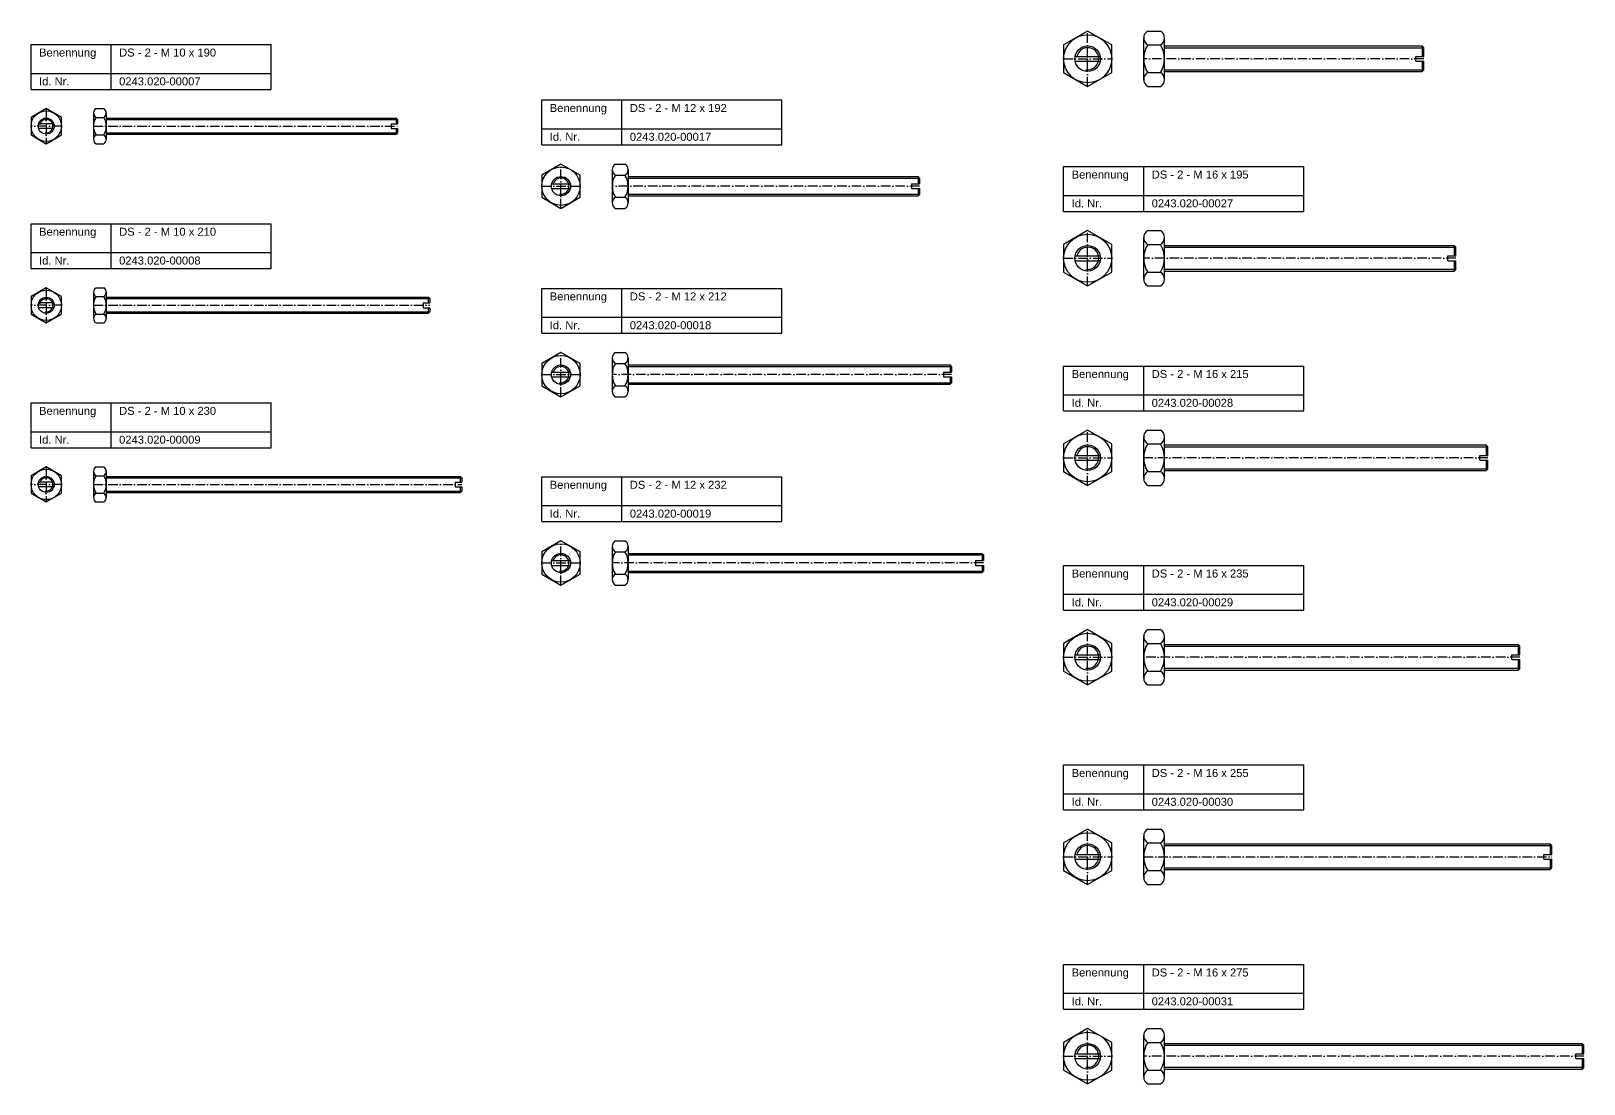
# Model space of a CAD drawing. Header units: millimetres. Extents: x 77 to 1863, y 1386 to 2936.
# Drawn here: x 77 to 1047, y 1615 to 2273 of the extents above; entities that cross this region are included whole.
import ezdxf

# ---------------------------------------------------------------- set-up
doc = ezdxf.new("R2010")
doc.units = ezdxf.units.MM
doc.header["$LTSCALE"] = 0.5
doc.linetypes.add('achse', pattern=[18, 12, -3, 0, -3])
doc.layers.add('HALFEN', color=2, linetype='CONTINUOUS')
doc.styles.add('ARIAL50', font='ARIAL.TTF', dxfattribs={"height": 5})

msp = doc.modelspace()

# ---------------------------------------------------------------- linework, layer by layer
at = {"layer": 'HALFEN', "color": 1, "linetype": 'achse'}
for p, q in [((737.25, 2238.4), (737.25, 2273.04)), ((722.25, 2255.72), (752.25, 2255.72)), ((947.25, 2255.72), (772.25, 2255.72)), ((86.75, 2224.61), (86.75, 2202.67)), ((96.25, 2213.64), (77.25, 2213.64)), ((116.25, 2213.64), (306.25, 2213.64)), ((408.25, 2162.26), (408.25, 2189.97)), ((396.25, 2176.12), (420.25, 2176.12)), ((632.25, 2176.12), (440.25, 2176.12)), ((737.25, 2113.76), (737.25, 2148.4)), ((722.25, 2131.08), (752.25, 2131.08)), ((967.25, 2131.08), (772.25, 2131.08)), ((86.75, 2112.67), (86.75, 2090.74)), ((96.25, 2101.71), (77.25, 2101.71)), ((116.25, 2101.71), (326.25, 2101.71)), ((408.25, 2044.55), (408.25, 2072.26)), ((396.25, 2058.4), (420.25, 2058.4)), ((652.25, 2058.4), (440.25, 2058.4)), ((737.25, 1989.12), (737.25, 2023.76)), ((86.75, 2000.74), (86.75, 1978.8)), ((722.25, 2006.44), (752.25, 2006.44)), ((987.25, 2006.44), (772.25, 2006.44)), ((96.25, 1989.77), (77.25, 1989.77)), ((116.25, 1989.77), (346.25, 1989.77)), ((408.25, 1926.83), (408.25, 1954.55)), ((396.25, 1940.69), (420.25, 1940.69)), ((672.25, 1940.69), (440.25, 1940.69)), ((737.25, 1864.48), (737.25, 1899.12)), ((722.25, 1881.8), (752.25, 1881.8)), ((1007.25, 1881.8), (772.25, 1881.8)), ((737.25, 1739.84), (737.25, 1774.48)), ((722.25, 1757.16), (752.25, 1757.16)), ((772.25, 1757.16), (1027.25, 1757.16)), ((737.25, 1615.2), (737.25, 1649.84)), ((722.25, 1632.52), (752.25, 1632.52)), ((1047.25, 1632.52), (772.25, 1632.52))]:
    msp.add_line(p, q, dxfattribs=at)
at = {"layer": 'HALFEN'}
for p, q in [((774.75, 2273.04), (782.75, 2273.04)), ((77.25, 2264.61), (227.25, 2264.61)), ((77.25, 2236.61), (77.25, 2264.61)), ((127.25, 2236.61), (127.25, 2264.61)), ((227.25, 2236.61), (227.25, 2264.61)), ((772.25, 2242.73), (772.25, 2268.71)), ((774.75, 2264.38), (782.75, 2264.38)), ((785.25, 2242.73), (785.25, 2268.71)), ((785.25, 2263.72), (946.17, 2263.72)), ((785.25, 2262.64), (947.25, 2262.64)), ((947.25, 2262.64), (946.17, 2263.72)), ((946.17, 2263.72), (946.17, 2257.22)), ((947.25, 2257.22), (947.25, 2262.64)), ((729.39, 2257.22), (745.11, 2257.22)), ((729.39, 2254.22), (745.11, 2254.22)), ((942.25, 2257.22), (947.25, 2257.22)), ((942.25, 2254.22), (942.25, 2257.22)), ((942.25, 2254.22), (947.25, 2254.22)), ((946.17, 2254.22), (946.17, 2247.72)), ((947.25, 2248.81), (947.25, 2254.22)), ((77.25, 2246.61), (227.25, 2246.61)), ((774.75, 2247.06), (782.75, 2247.06)), ((785.25, 2248.81), (947.25, 2248.81)), ((785.25, 2247.72), (946.17, 2247.72)), ((947.25, 2248.81), (946.17, 2247.72)), ((77.25, 2236.61), (227.25, 2236.61)), ((774.75, 2238.4), (782.75, 2238.4)), ((86.75, 2224.61), (77.25, 2219.13)), ((96.25, 2219.13), (86.75, 2224.61)), ((116.25, 2221.87), (116.25, 2205.42)), ((117.83, 2224.61), (122.67, 2224.61)), ((124.25, 2221.87), (124.25, 2205.42)), ((396.25, 2229.97), (546.25, 2229.97)), ((396.25, 2201.97), (396.25, 2229.97)), ((446.25, 2201.97), (446.25, 2229.97)), ((546.25, 2201.97), (546.25, 2229.97)), ((77.25, 2219.13), (77.25, 2208.16)), ((91.52, 2215.14), (81.98, 2215.14)), ((91.52, 2212.14), (81.98, 2212.14)), ((96.25, 2208.16), (96.25, 2219.13)), ((117.83, 2219.13), (122.67, 2219.13)), ((124.25, 2218.64), (305.44, 2218.64)), ((124.25, 2217.83), (306.25, 2217.83)), ((302.25, 2215.14), (306.25, 2215.14)), ((302.25, 2215.14), (302.25, 2212.14)), ((302.25, 2212.14), (306.25, 2212.14)), ((305.44, 2215.14), (305.44, 2218.64)), ((306.25, 2217.83), (305.44, 2218.64)), ((305.44, 2208.64), (305.44, 2212.14)), ((306.25, 2217.83), (306.25, 2215.14)), ((306.25, 2212.14), (306.25, 2209.46)), ((396.25, 2211.97), (546.25, 2211.97)), ((77.25, 2208.16), (86.75, 2202.67)), ((86.75, 2202.67), (96.25, 2208.16)), ((117.83, 2208.16), (122.67, 2208.16)), ((117.83, 2202.67), (122.67, 2202.67)), ((124.25, 2209.46), (306.25, 2209.46)), ((124.25, 2208.64), (305.44, 2208.64)), ((306.25, 2209.46), (305.44, 2208.64)), ((396.25, 2201.97), (546.25, 2201.97)), ((440.25, 2186.51), (440.25, 2165.72)), ((442.25, 2189.97), (448.25, 2189.97)), ((442.25, 2183.04), (448.25, 2183.04)), ((450.25, 2186.51), (450.25, 2165.72)), ((722.25, 2188.4), (872.25, 2188.4)), ((722.25, 2160.4), (722.25, 2188.4)), ((772.25, 2160.4), (772.25, 2188.4)), ((872.25, 2160.4), (872.25, 2188.4)), ((402.44, 2177.62), (414.06, 2177.62)), ((402.44, 2174.62), (414.06, 2174.62)), ((450.25, 2182.12), (631.3, 2182.12)), ((450.25, 2181.17), (632.25, 2181.17)), ((627.25, 2177.62), (627.25, 2174.62)), ((627.25, 2177.62), (632.25, 2177.62)), ((627.25, 2174.62), (632.25, 2174.62)), ((632.25, 2181.17), (631.3, 2182.12)), ((631.3, 2182.12), (631.3, 2177.62)), ((631.3, 2174.62), (631.3, 2170.12)), ((632.25, 2181.17), (632.25, 2177.62)), ((632.25, 2174.62), (632.25, 2171.06)), ((442.25, 2169.19), (448.25, 2169.19)), ((450.25, 2171.06), (632.25, 2171.06)), ((450.25, 2170.12), (631.3, 2170.12)), ((632.25, 2171.06), (631.3, 2170.12)), ((722.25, 2170.4), (872.25, 2170.4)), ((442.25, 2162.26), (448.25, 2162.26)), ((722.25, 2160.4), (872.25, 2160.4)), ((77.25, 2152.67), (227.25, 2152.67)), ((77.25, 2124.67), (77.25, 2152.67)), ((127.25, 2124.67), (127.25, 2152.67)), ((227.25, 2124.67), (227.25, 2152.67)), ((772.25, 2118.09), (772.25, 2144.07)), ((774.75, 2148.4), (782.75, 2148.4)), ((785.25, 2118.09), (785.25, 2144.07)), ((77.25, 2134.67), (227.25, 2134.67)), ((774.75, 2139.74), (782.75, 2139.74)), ((785.25, 2139.08), (966.17, 2139.08)), ((785.25, 2138), (967.25, 2138)), ((967.25, 2138), (966.17, 2139.08)), ((966.17, 2139.08), (966.17, 2132.58)), ((967.25, 2132.58), (967.25, 2138)), ((77.25, 2124.67), (227.25, 2124.67)), ((729.39, 2132.58), (745.11, 2132.58)), ((729.39, 2129.58), (745.11, 2129.58)), ((962.25, 2132.58), (967.25, 2132.58)), ((962.25, 2129.58), (962.25, 2132.58)), ((962.25, 2129.58), (967.25, 2129.58)), ((966.17, 2129.58), (966.17, 2123.08)), ((967.25, 2124.17), (967.25, 2129.58)), ((774.75, 2122.42), (782.75, 2122.42)), ((785.25, 2124.17), (967.25, 2124.17)), ((785.25, 2123.08), (966.17, 2123.08)), ((967.25, 2124.17), (966.17, 2123.08)), ((86.75, 2112.67), (77.25, 2107.19)), ((77.25, 2107.19), (77.25, 2096.22)), ((96.25, 2107.19), (86.75, 2112.67)), ((96.25, 2096.22), (96.25, 2107.19)), ((116.25, 2109.93), (116.25, 2093.48)), ((117.83, 2112.67), (122.67, 2112.67)), ((117.83, 2107.19), (122.67, 2107.19)), ((124.25, 2109.93), (124.25, 2093.48)), ((124.25, 2106.71), (325.44, 2106.71)), ((124.25, 2105.89), (326.25, 2105.89)), ((325.44, 2103.21), (325.44, 2106.71)), ((326.25, 2105.89), (325.44, 2106.71)), ((326.25, 2105.89), (326.25, 2103.21)), ((396.25, 2112.26), (546.25, 2112.26)), ((396.25, 2084.26), (396.25, 2112.26)), ((446.25, 2084.26), (446.25, 2112.26)), ((546.25, 2084.26), (546.25, 2112.26)), ((774.75, 2113.76), (782.75, 2113.76)), ((77.25, 2096.22), (86.75, 2090.74)), ((91.52, 2103.21), (81.98, 2103.21)), ((91.52, 2100.21), (81.98, 2100.21)), ((86.75, 2090.74), (96.25, 2096.22)), ((117.83, 2096.22), (122.67, 2096.22)), ((124.25, 2097.52), (326.25, 2097.52)), ((124.25, 2096.71), (325.44, 2096.71)), ((322.25, 2103.21), (326.25, 2103.21)), ((322.25, 2103.21), (322.25, 2100.21)), ((322.25, 2100.21), (326.25, 2100.21)), ((325.44, 2096.71), (325.44, 2100.21)), ((326.25, 2097.52), (325.44, 2096.71)), ((326.25, 2100.21), (326.25, 2097.52)), ((117.83, 2090.74), (122.67, 2090.74)), ((396.25, 2094.26), (546.25, 2094.26)), ((396.25, 2084.26), (546.25, 2084.26)), ((440.25, 2068.8), (440.25, 2048.01)), ((442.25, 2072.26), (448.25, 2072.26)), ((450.25, 2068.8), (450.25, 2048.01)), ((402.44, 2059.9), (414.06, 2059.9)), ((402.44, 2056.9), (414.06, 2056.9)), ((442.25, 2065.33), (448.25, 2065.33)), ((450.25, 2064.4), (651.3, 2064.4)), ((450.25, 2063.46), (652.25, 2063.46)), ((647.25, 2059.9), (652.25, 2059.9)), ((647.25, 2059.9), (647.25, 2056.9)), ((647.25, 2056.9), (652.25, 2056.9)), ((652.25, 2063.46), (651.3, 2064.4)), ((651.3, 2064.4), (651.3, 2059.9)), ((651.3, 2056.9), (651.3, 2052.4)), ((652.25, 2063.46), (652.25, 2059.9)), ((652.25, 2056.9), (652.25, 2053.35)), ((722.25, 2063.76), (872.25, 2063.76)), ((722.25, 2035.76), (722.25, 2063.76)), ((772.25, 2035.76), (772.25, 2063.76)), ((872.25, 2035.76), (872.25, 2063.76)), ((442.25, 2051.48), (448.25, 2051.48)), ((450.25, 2053.35), (652.25, 2053.35)), ((450.25, 2052.4), (651.3, 2052.4)), ((652.25, 2053.35), (651.3, 2052.4)), ((77.25, 2040.74), (227.25, 2040.74)), ((77.25, 2012.74), (77.25, 2040.74)), ((127.25, 2012.74), (127.25, 2040.74)), ((227.25, 2012.74), (227.25, 2040.74)), ((442.25, 2044.55), (448.25, 2044.55)), ((722.25, 2045.76), (872.25, 2045.76)), ((722.25, 2035.76), (872.25, 2035.76)), ((77.25, 2022.74), (227.25, 2022.74)), ((772.25, 1993.45), (772.25, 2019.43)), ((774.75, 2023.76), (782.75, 2023.76)), ((785.25, 1993.45), (785.25, 2019.43)), ((77.25, 2012.74), (227.25, 2012.74)), ((729.39, 2007.94), (745.11, 2007.94)), ((774.75, 2015.1), (782.75, 2015.1)), ((785.25, 2014.44), (986.17, 2014.44)), ((785.25, 2013.36), (987.25, 2013.36)), ((982.25, 2007.94), (987.25, 2007.94)), ((982.25, 2004.94), (982.25, 2007.94)), ((987.25, 2013.36), (986.17, 2014.44)), ((986.17, 2014.44), (986.17, 2007.94)), ((987.25, 2007.94), (987.25, 2013.36)), ((86.75, 2000.74), (77.25, 1995.25)), ((96.25, 1995.25), (86.75, 2000.74)), ((117.83, 2000.74), (122.67, 2000.74)), ((729.39, 2004.94), (745.11, 2004.94)), ((785.25, 1999.52), (987.25, 1999.52)), ((785.25, 1998.44), (986.17, 1998.44)), ((982.25, 2004.94), (987.25, 2004.94)), ((986.17, 2004.94), (986.17, 1998.44)), ((987.25, 1999.52), (986.17, 1998.44)), ((987.25, 1999.52), (987.25, 2004.94)), ((77.25, 1995.25), (77.25, 1984.28)), ((91.52, 1991.27), (81.98, 1991.27)), ((96.25, 1984.28), (96.25, 1995.25)), ((116.25, 1997.99), (116.25, 1981.54)), ((117.83, 1995.25), (122.67, 1995.25)), ((124.25, 1997.99), (124.25, 1981.54)), ((124.25, 1994.77), (345.44, 1994.77)), ((124.25, 1993.95), (346.25, 1993.95)), ((342.25, 1991.27), (346.25, 1991.27)), ((342.25, 1991.27), (342.25, 1988.27)), ((345.44, 1991.27), (345.44, 1994.77)), ((346.25, 1993.95), (345.44, 1994.77)), ((346.25, 1993.95), (346.25, 1991.27)), ((396.25, 1994.55), (546.25, 1994.55)), ((396.25, 1966.55), (396.25, 1994.55)), ((446.25, 1966.55), (446.25, 1994.55)), ((546.25, 1966.55), (546.25, 1994.55)), ((774.75, 1997.78), (782.75, 1997.78)), ((774.75, 1989.12), (782.75, 1989.12)), ((77.25, 1984.28), (86.75, 1978.8)), ((91.52, 1988.27), (81.98, 1988.27)), ((86.75, 1978.8), (96.25, 1984.28)), ((117.83, 1984.28), (122.67, 1984.28)), ((124.25, 1985.58), (346.25, 1985.58)), ((124.25, 1984.77), (345.44, 1984.77)), ((342.25, 1988.27), (346.25, 1988.27)), ((345.44, 1984.77), (345.44, 1988.27)), ((346.25, 1985.58), (345.44, 1984.77)), ((346.25, 1988.27), (346.25, 1985.58)), ((117.83, 1978.8), (122.67, 1978.8)), ((396.25, 1976.55), (546.25, 1976.55)), ((396.25, 1966.55), (546.25, 1966.55)), ((440.25, 1951.08), (440.25, 1930.3)), ((442.25, 1954.55), (448.25, 1954.55)), ((450.25, 1951.08), (450.25, 1930.3)), ((402.44, 1942.19), (414.06, 1942.19)), ((442.25, 1947.62), (448.25, 1947.62)), ((450.25, 1946.69), (671.3, 1946.69)), ((450.25, 1945.74), (672.25, 1945.74)), ((667.25, 1942.19), (667.25, 1939.19)), ((667.25, 1942.19), (672.25, 1942.19)), ((672.25, 1945.74), (671.3, 1946.69)), ((671.3, 1946.69), (671.3, 1942.19)), ((672.25, 1945.74), (672.25, 1942.19)), ((402.44, 1939.19), (414.06, 1939.19)), ((442.25, 1933.76), (448.25, 1933.76)), ((450.25, 1935.64), (672.25, 1935.64)), ((450.25, 1934.69), (671.3, 1934.69)), ((667.25, 1939.19), (672.25, 1939.19)), ((671.3, 1939.19), (671.3, 1934.69)), ((672.25, 1935.64), (671.3, 1934.69)), ((672.25, 1939.19), (672.25, 1935.64)), ((722.25, 1939.12), (872.25, 1939.12)), ((722.25, 1911.12), (722.25, 1939.12)), ((772.25, 1911.12), (772.25, 1939.12)), ((872.25, 1911.12), (872.25, 1939.12)), ((442.25, 1926.83), (448.25, 1926.83)), ((722.25, 1921.12), (872.25, 1921.12)), ((722.25, 1911.12), (872.25, 1911.12)), ((772.25, 1868.81), (772.25, 1894.79)), ((774.75, 1899.12), (782.75, 1899.12)), ((785.25, 1868.81), (785.25, 1894.79)), ((729.39, 1883.3), (745.11, 1883.3)), ((774.75, 1890.46), (782.75, 1890.46)), ((785.25, 1889.8), (1006.17, 1889.8)), ((785.25, 1888.72), (1007.25, 1888.72)), ((1002.25, 1880.3), (1002.25, 1883.3)), ((1002.25, 1883.3), (1007.25, 1883.3)), ((1007.25, 1888.72), (1006.17, 1889.8)), ((1006.17, 1889.8), (1006.17, 1883.3)), ((1007.25, 1883.3), (1007.25, 1888.72)), ((729.39, 1880.3), (745.11, 1880.3)), ((774.75, 1873.14), (782.75, 1873.14)), ((785.25, 1874.88), (1007.25, 1874.88)), ((785.25, 1873.8), (1006.17, 1873.8)), ((1002.25, 1880.3), (1007.25, 1880.3)), ((1006.17, 1880.3), (1006.17, 1873.8)), ((1007.25, 1874.88), (1006.17, 1873.8)), ((1007.25, 1874.88), (1007.25, 1880.3)), ((774.75, 1864.48), (782.75, 1864.48)), ((722.25, 1814.48), (872.25, 1814.48)), ((722.25, 1786.48), (722.25, 1814.48)), ((772.25, 1786.48), (772.25, 1814.48)), ((872.25, 1786.48), (872.25, 1814.48)), ((722.25, 1796.48), (872.25, 1796.48)), ((722.25, 1786.48), (872.25, 1786.48)), ((772.25, 1744.17), (772.25, 1770.15)), ((774.75, 1774.48), (782.75, 1774.48)), ((774.75, 1765.82), (782.75, 1765.82)), ((785.25, 1744.17), (785.25, 1770.15)), ((729.39, 1758.66), (745.11, 1758.66)), ((785.25, 1765.16), (1026.17, 1765.16)), ((785.25, 1764.08), (1027.25, 1764.08)), ((1022.25, 1758.66), (1027.25, 1758.66)), ((1022.25, 1755.66), (1022.25, 1758.66)), ((1027.25, 1764.08), (1026.17, 1765.16)), ((1026.17, 1765.16), (1026.17, 1758.66)), ((1027.25, 1758.66), (1027.25, 1764.08)), ((729.39, 1755.66), (745.11, 1755.66)), ((774.75, 1748.5), (782.75, 1748.5)), ((785.25, 1750.24), (1027.25, 1750.24)), ((785.25, 1749.16), (1026.17, 1749.16)), ((1022.25, 1755.66), (1027.25, 1755.66)), ((1026.17, 1755.66), (1026.17, 1749.16)), ((1027.25, 1750.24), (1026.17, 1749.16)), ((1027.25, 1750.24), (1027.25, 1755.66)), ((774.75, 1739.84), (782.75, 1739.84)), ((722.25, 1689.84), (872.25, 1689.84)), ((722.25, 1661.84), (722.25, 1689.84)), ((772.25, 1661.84), (772.25, 1689.84)), ((872.25, 1661.84), (872.25, 1689.84)), ((722.25, 1671.84), (872.25, 1671.84)), ((722.25, 1661.84), (872.25, 1661.84)), ((774.75, 1649.84), (782.75, 1649.84)), ((772.25, 1619.53), (772.25, 1645.51)), ((774.75, 1641.18), (782.75, 1641.18)), ((785.25, 1619.53), (785.25, 1645.51)), ((785.25, 1640.52), (1046.17, 1640.52)), ((785.25, 1639.44), (1047.25, 1639.44)), ((1047.25, 1639.44), (1046.17, 1640.52)), ((1046.17, 1640.52), (1046.17, 1634.02)), ((1047.25, 1634.02), (1047.25, 1639.44)), ((729.39, 1634.02), (745.11, 1634.02)), ((729.39, 1631.02), (745.11, 1631.02)), ((1042.25, 1631.02), (1042.25, 1634.02)), ((1042.25, 1634.02), (1047.25, 1634.02)), ((1042.25, 1631.02), (1047.25, 1631.02)), ((1046.17, 1631.02), (1046.17, 1624.52)), ((1047.25, 1625.6), (1047.25, 1631.02)), ((774.75, 1623.86), (782.75, 1623.86)), ((785.25, 1625.6), (1047.25, 1625.6)), ((785.25, 1624.52), (1046.17, 1624.52)), ((1047.25, 1625.6), (1046.17, 1624.52)), ((774.75, 1615.2), (782.75, 1615.2))]:
    msp.add_line(p, q, dxfattribs=at)
for points in [[(722.25, 2247.06), (737.25, 2238.4), (752.25, 2247.06), (752.25, 2264.38), (737.25, 2273.04), (722.25, 2264.38)], [(396.25, 2169.19), (408.25, 2162.26), (420.25, 2169.19), (420.25, 2183.04), (408.25, 2189.97), (396.25, 2183.04)], [(722.25, 2122.42), (737.25, 2113.76), (752.25, 2122.42), (752.25, 2139.74), (737.25, 2148.4), (722.25, 2139.74)], [(396.25, 2051.48), (408.25, 2044.55), (420.25, 2051.48), (420.25, 2065.33), (408.25, 2072.26), (396.25, 2065.33)], [(722.25, 1997.78), (737.25, 1989.12), (752.25, 1997.78), (752.25, 2015.1), (737.25, 2023.76), (722.25, 2015.1)], [(396.25, 1933.76), (408.25, 1926.83), (420.25, 1933.76), (420.25, 1947.62), (408.25, 1954.55), (396.25, 1947.62)], [(722.25, 1873.14), (737.25, 1864.48), (752.25, 1873.14), (752.25, 1890.46), (737.25, 1899.12), (722.25, 1890.46)], [(722.25, 1748.5), (737.25, 1739.84), (752.25, 1748.5), (752.25, 1765.82), (737.25, 1774.48), (722.25, 1765.82)], [(722.25, 1623.86), (737.25, 1615.2), (752.25, 1623.86), (752.25, 1641.18), (737.25, 1649.84), (722.25, 1641.18)]]:
    msp.add_lwpolyline(points, close=True, dxfattribs=at)
for centre, radius in [((737.25, 2255.72), 15), ((737.25, 2255.72), 8), ((86.75, 2213.64), 9.5), ((86.75, 2213.64), 5), ((408.25, 2176.12), 12), ((408.25, 2176.12), 6), ((737.25, 2131.08), 15), ((737.25, 2131.08), 8), ((86.75, 2101.71), 9.5), ((86.75, 2101.71), 5), ((408.25, 2058.4), 12), ((408.25, 2058.4), 6), ((737.25, 2006.44), 15), ((737.25, 2006.44), 8), ((86.75, 1989.77), 9.5), ((86.75, 1989.77), 5), ((408.25, 1940.69), 12), ((408.25, 1940.69), 6), ((737.25, 1881.8), 15), ((737.25, 1881.8), 8), ((737.25, 1757.16), 15), ((737.25, 1757.16), 8), ((737.25, 1632.52), 15), ((737.25, 1632.52), 8)]:
    msp.add_circle(centre, radius, dxfattribs=at)
for centre, radius, start, end in [((777.25, 2268.71), 5, 120, 240), ((780.25, 2268.71), 5, 300, 60), ((788.5, 2255.72), 16.25, 147.79577, 212.20423), ((769, 2255.72), 16.25, 327.79577, 32.20423), ((777.25, 2242.73), 5, 120, 240), ((774.75, 2247.06), 1.421e-13, 316.59662, 69.44395), ((780.25, 2242.73), 5, 300, 60), ((119.42, 2221.87), 3.17, 120, 240), ((121.08, 2221.87), 3.17, 300, 60), ((126.54, 2213.64), 10.29, 147.79577, 212.20423), ((113.96, 2213.64), 10.29, 327.79577, 32.20423), ((119.42, 2205.42), 3.17, 120, 240), ((121.08, 2205.42), 3.17, 300, 60), ((444.25, 2186.51), 4, 120, 240), ((453.25, 2176.12), 13, 147.79577, 212.20423), ((446.25, 2186.51), 4, 300, 60), ((437.25, 2176.12), 13, 327.79577, 32.20423), ((444.25, 2165.72), 4, 120, 240), ((442.25, 2169.19), 1.0725e-12, 297.99462, 237.99462), ((448.25, 2169.19), 1.0725e-12, 302.00538, 242.00538), ((446.25, 2165.72), 4, 300, 60), ((777.25, 2144.07), 5, 120, 240), ((780.25, 2144.07), 5, 300, 60), ((788.5, 2131.08), 16.25, 147.79577, 212.20423), ((769, 2131.08), 16.25, 327.79577, 32.20423), ((777.25, 2118.09), 5, 120, 240), ((774.75, 2122.42), 1.421e-13, 316.59662, 69.44395), ((780.25, 2118.09), 5, 300, 60), ((119.42, 2109.93), 3.17, 120, 240), ((126.54, 2101.71), 10.29, 147.79577, 212.20423), ((121.08, 2109.93), 3.17, 300, 60), ((113.96, 2101.71), 10.29, 327.79577, 32.20423), ((119.42, 2093.48), 3.17, 120, 240), ((121.08, 2093.48), 3.17, 300, 60), ((444.25, 2068.8), 4, 120, 240), ((446.25, 2068.8), 4, 300, 60), ((453.25, 2058.4), 13, 147.79577, 212.20423), ((437.25, 2058.4), 13, 327.79577, 32.20423), ((444.25, 2048.01), 4, 120, 240), ((442.25, 2051.48), 1.0725e-12, 297.99462, 237.99462), ((446.25, 2048.01), 4, 300, 60), ((448.25, 2051.48), 1.0725e-12, 302.00538, 242.00538), ((777.25, 2019.43), 5, 120, 240), ((780.25, 2019.43), 5, 300, 60), ((788.5, 2006.44), 16.25, 147.79577, 212.20423), ((769, 2006.44), 16.25, 327.79577, 32.20423), ((119.42, 1997.99), 3.17, 120, 240), ((121.08, 1997.99), 3.17, 300, 60), ((126.54, 1989.77), 10.29, 147.79577, 212.20423), ((113.96, 1989.77), 10.29, 327.79577, 32.20423), ((777.25, 1993.45), 5, 120, 240), ((774.75, 1997.78), 1.421e-13, 316.59662, 69.44395), ((780.25, 1993.45), 5, 300, 60), ((119.42, 1981.54), 3.17, 120, 240), ((121.08, 1981.54), 3.17, 300, 60), ((444.25, 1951.08), 4, 120, 240), ((446.25, 1951.08), 4, 300, 60), ((453.25, 1940.69), 13, 147.79577, 212.20423), ((437.25, 1940.69), 13, 327.79577, 32.20423), ((444.25, 1930.3), 4, 120, 240), ((442.25, 1933.76), 1.0725e-12, 297.99462, 237.99462), ((446.25, 1930.3), 4, 300, 60), ((448.25, 1933.76), 1.0725e-12, 302.00538, 242.00538), ((777.25, 1894.79), 5, 120, 240), ((780.25, 1894.79), 5, 300, 60), ((788.5, 1881.8), 16.25, 147.79577, 212.20423), ((769, 1881.8), 16.25, 327.79577, 32.20423), ((777.25, 1868.81), 5, 120, 240), ((774.75, 1873.14), 1.421e-13, 316.59662, 69.44395), ((780.25, 1868.81), 5, 300, 60), ((777.25, 1770.15), 5, 120, 240), ((788.5, 1757.16), 16.25, 147.79577, 212.20423), ((780.25, 1770.15), 5, 300, 60), ((769, 1757.16), 16.25, 327.79577, 32.20423), ((777.25, 1744.17), 5, 120, 240), ((774.75, 1748.5), 1.421e-13, 316.59662, 69.44395), ((780.25, 1744.17), 5, 300, 60), ((777.25, 1645.51), 5, 120, 240), ((780.25, 1645.51), 5, 300, 60), ((788.5, 1632.52), 16.25, 147.79577, 212.20423), ((769, 1632.52), 16.25, 327.79577, 32.20423), ((777.25, 1619.53), 5, 120, 240), ((774.75, 1623.86), 1.421e-13, 316.59662, 69.44395), ((780.25, 1619.53), 5, 300, 60)]:
    msp.add_arc(centre, radius, start, end, dxfattribs=at)
at = {"layer": 'HALFEN', "color": 1}
for centre, radius in [((737.25, 2255.72), 6.92), ((86.75, 2213.64), 4.19), ((408.25, 2176.12), 5.05), ((737.25, 2131.08), 6.92), ((86.75, 2101.71), 4.19), ((408.25, 2058.4), 5.05), ((737.25, 2006.44), 6.92), ((86.75, 1989.77), 4.19), ((408.25, 1940.69), 5.05), ((737.25, 1881.8), 6.92), ((737.25, 1757.16), 6.92), ((737.25, 1632.52), 6.92)]:
    msp.add_arc(centre, radius, 260, 170, dxfattribs=at)

# ---------------------------------------------------------------- texts
at = {"layer": 'HALFEN', "style": 'ARIAL50'}
for s, p in [('Benennung', (82.25, 2257.11)), ('DS - 2 - M 10 x 190', (132.25, 2257.11)), ('Id. Nr.', (82.25, 2239.11)), ('0243.020-00007', (132.25, 2239.11)), ('Benennung', (401.25, 2222.47)), ('DS - 2 - M 12 x 192', (451.25, 2222.47)), ('Id. Nr.', (401.25, 2204.47)), ('0243.020-00017', (451.25, 2204.47)), ('Benennung', (727.25, 2180.9)), ('DS - 2 - M 16 x 195', (777.25, 2180.9)), ('Id. Nr.', (727.25, 2162.9)), ('0243.020-00027', (777.25, 2162.9)), ('Benennung', (82.25, 2145.17)), ('DS - 2 - M 10 x 210', (132.25, 2145.17)), ('Id. Nr.', (82.25, 2127.17)), ('0243.020-00008', (132.25, 2127.17)), ('Benennung', (401.25, 2104.76)), ('DS - 2 - M 12 x 212', (451.25, 2104.76)), ('Id. Nr.', (401.25, 2086.76)), ('0243.020-00018', (451.25, 2086.76)), ('Benennung', (727.25, 2056.26)), ('DS - 2 - M 16 x 215', (777.25, 2056.26)), ('Benennung', (82.25, 2033.24)), ('DS - 2 - M 10 x 230', (132.25, 2033.24)), ('Id. Nr.', (727.25, 2038.26)), ('0243.020-00028', (777.25, 2038.26)), ('Id. Nr.', (82.25, 2015.24)), ('0243.020-00009', (132.25, 2015.24)), ('Benennung', (401.25, 1987.05)), ('DS - 2 - M 12 x 232', (451.25, 1987.05)), ('Id. Nr.', (401.25, 1969.05)), ('0243.020-00019', (451.25, 1969.05)), ('Benennung', (727.25, 1931.62)), ('DS - 2 - M 16 x 235', (777.25, 1931.62)), ('Id. Nr.', (727.25, 1913.62)), ('0243.020-00029', (777.25, 1913.62)), ('Benennung', (727.25, 1806.98)), ('DS - 2 - M 16 x 255', (777.25, 1806.98)), ('Id. Nr.', (727.25, 1788.98)), ('0243.020-00030', (777.25, 1788.98)), ('Benennung', (727.25, 1682.34)), ('DS - 2 - M 16 x 275', (777.25, 1682.34)), ('Id. Nr.', (727.25, 1664.34)), ('0243.020-00031', (777.25, 1664.34))]:
    msp.add_text(s, height=5, dxfattribs=at).set_placement(p)

doc.saveas('drawing.dxf')
